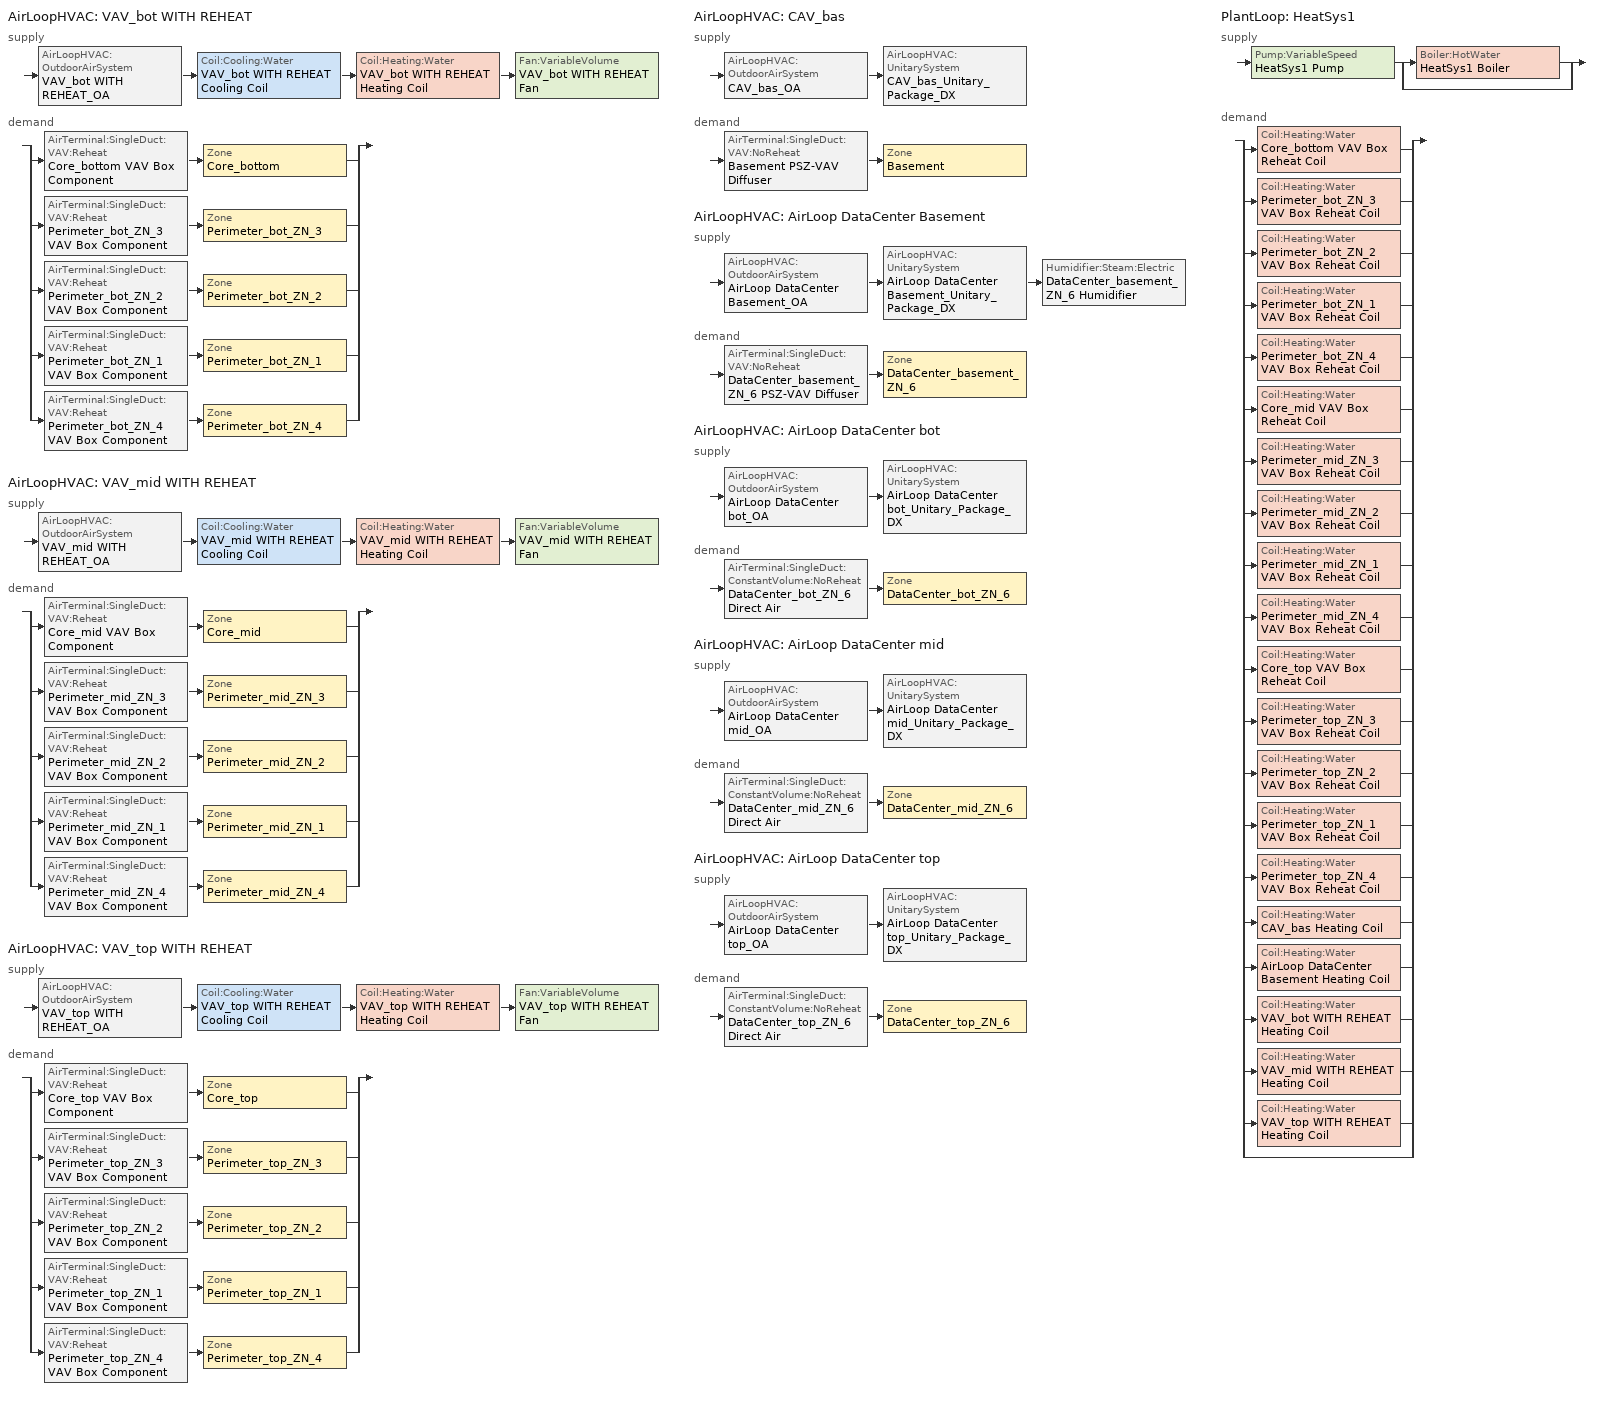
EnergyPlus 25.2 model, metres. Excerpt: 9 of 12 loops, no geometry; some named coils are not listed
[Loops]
AirLoopHVAC 'VAV_bot WITH REHEAT'
 supply: AirLoopHVAC:OutdoorAirSystem 'VAV_bot WITH REHEAT_OA' > Coil:Cooling:Water 'VAV_bot WITH REHEAT Cooling Coil' > Coil:Heating:Water 'VAV_bot WITH REHEAT Heating Coil' > Fan:VariableVolume 'VAV_bot WITH REHEAT Fan'
 demand: split
  | AirTerminal:SingleDuct:VAV:Reheat 'Core_bottom VAV Box Component' > Zone 'Core_bottom'
  | AirTerminal:SingleDuct:VAV:Reheat 'Perimeter_bot_ZN_3 VAV Box Component' > Zone 'Perimeter_bot_ZN_3'
  | AirTerminal:SingleDuct:VAV:Reheat 'Perimeter_bot_ZN_2 VAV Box Component' > Zone 'Perimeter_bot_ZN_2'
  | AirTerminal:SingleDuct:VAV:Reheat 'Perimeter_bot_ZN_1 VAV Box Component' > Zone 'Perimeter_bot_ZN_1'
  | AirTerminal:SingleDuct:VAV:Reheat 'Perimeter_bot_ZN_4 VAV Box Component' > Zone 'Perimeter_bot_ZN_4'
AirLoopHVAC 'VAV_mid WITH REHEAT'
 supply: AirLoopHVAC:OutdoorAirSystem 'VAV_mid WITH REHEAT_OA' > Coil:Cooling:Water 'VAV_mid WITH REHEAT Cooling Coil' > Coil:Heating:Water 'VAV_mid WITH REHEAT Heating Coil' > Fan:VariableVolume 'VAV_mid WITH REHEAT Fan'
 demand: split
  | AirTerminal:SingleDuct:VAV:Reheat 'Core_mid VAV Box Component' > Zone 'Core_mid'
  | AirTerminal:SingleDuct:VAV:Reheat 'Perimeter_mid_ZN_3 VAV Box Component' > Zone 'Perimeter_mid_ZN_3'
  | AirTerminal:SingleDuct:VAV:Reheat 'Perimeter_mid_ZN_2 VAV Box Component' > Zone 'Perimeter_mid_ZN_2'
  | AirTerminal:SingleDuct:VAV:Reheat 'Perimeter_mid_ZN_1 VAV Box Component' > Zone 'Perimeter_mid_ZN_1'
  | AirTerminal:SingleDuct:VAV:Reheat 'Perimeter_mid_ZN_4 VAV Box Component' > Zone 'Perimeter_mid_ZN_4'
AirLoopHVAC 'VAV_top WITH REHEAT'
 supply: AirLoopHVAC:OutdoorAirSystem 'VAV_top WITH REHEAT_OA' > Coil:Cooling:Water 'VAV_top WITH REHEAT Cooling Coil' > Coil:Heating:Water 'VAV_top WITH REHEAT Heating Coil' > Fan:VariableVolume 'VAV_top WITH REHEAT Fan'
 demand: split
  | AirTerminal:SingleDuct:VAV:Reheat 'Core_top VAV Box Component' > Zone 'Core_top'
  | AirTerminal:SingleDuct:VAV:Reheat 'Perimeter_top_ZN_3 VAV Box Component' > Zone 'Perimeter_top_ZN_3'
  | AirTerminal:SingleDuct:VAV:Reheat 'Perimeter_top_ZN_2 VAV Box Component' > Zone 'Perimeter_top_ZN_2'
  | AirTerminal:SingleDuct:VAV:Reheat 'Perimeter_top_ZN_1 VAV Box Component' > Zone 'Perimeter_top_ZN_1'
  | AirTerminal:SingleDuct:VAV:Reheat 'Perimeter_top_ZN_4 VAV Box Component' > Zone 'Perimeter_top_ZN_4'
AirLoopHVAC 'CAV_bas'
 supply: AirLoopHVAC:OutdoorAirSystem 'CAV_bas_OA' > AirLoopHVAC:UnitarySystem 'CAV_bas_Unitary_Package_DX'
 demand: AirTerminal:SingleDuct:VAV:NoReheat 'Basement PSZ-VAV Diffuser' > Zone 'Basement'
AirLoopHVAC 'AirLoop DataCenter Basement'
 supply: AirLoopHVAC:OutdoorAirSystem 'AirLoop DataCenter Basement_OA' > AirLoopHVAC:UnitarySystem 'AirLoop DataCenter Basement_Unitary_Package_DX' > Humidifier:Steam:Electric 'DataCenter_basement_ZN_6 Humidifier'
 demand: AirTerminal:SingleDuct:VAV:NoReheat 'DataCenter_basement_ZN_6 PSZ-VAV Diffuser' > Zone 'DataCenter_basement_ZN_6'
AirLoopHVAC 'AirLoop DataCenter bot'
 supply: AirLoopHVAC:OutdoorAirSystem 'AirLoop DataCenter bot_OA' > AirLoopHVAC:UnitarySystem 'AirLoop DataCenter bot_Unitary_Package_DX'
 demand: AirTerminal:SingleDuct:ConstantVolume:NoReheat 'DataCenter_bot_ZN_6 Direct Air' > Zone 'DataCenter_bot_ZN_6'
AirLoopHVAC 'AirLoop DataCenter mid'
 supply: AirLoopHVAC:OutdoorAirSystem 'AirLoop DataCenter mid_OA' > AirLoopHVAC:UnitarySystem 'AirLoop DataCenter mid_Unitary_Package_DX'
 demand: AirTerminal:SingleDuct:ConstantVolume:NoReheat 'DataCenter_mid_ZN_6 Direct Air' > Zone 'DataCenter_mid_ZN_6'
AirLoopHVAC 'AirLoop DataCenter top'
 supply: AirLoopHVAC:OutdoorAirSystem 'AirLoop DataCenter top_OA' > AirLoopHVAC:UnitarySystem 'AirLoop DataCenter top_Unitary_Package_DX'
 demand: AirTerminal:SingleDuct:ConstantVolume:NoReheat 'DataCenter_top_ZN_6 Direct Air' > Zone 'DataCenter_top_ZN_6'
PlantLoop 'HeatSys1'
 supply: Pump:VariableSpeed 'HeatSys1 Pump' > split
  | Boiler:HotWater 'HeatSys1 Boiler'
  | bypass
 demand: split
  | Coil:Heating:Water 'Core_bottom VAV Box Reheat Coil'
  | Coil:Heating:Water 'Perimeter_bot_ZN_3 VAV Box Reheat Coil'
  | Coil:Heating:Water 'Perimeter_bot_ZN_2 VAV Box Reheat Coil'
  | Coil:Heating:Water 'Perimeter_bot_ZN_1 VAV Box Reheat Coil'
  | Coil:Heating:Water 'Perimeter_bot_ZN_4 VAV Box Reheat Coil'
  | Coil:Heating:Water 'Core_mid VAV Box Reheat Coil'
  | Coil:Heating:Water 'Perimeter_mid_ZN_3 VAV Box Reheat Coil'
  | Coil:Heating:Water 'Perimeter_mid_ZN_2 VAV Box Reheat Coil'
  | Coil:Heating:Water 'Perimeter_mid_ZN_1 VAV Box Reheat Coil'
  | Coil:Heating:Water 'Perimeter_mid_ZN_4 VAV Box Reheat Coil'
  | Coil:Heating:Water 'Core_top VAV Box Reheat Coil'
  | Coil:Heating:Water 'Perimeter_top_ZN_3 VAV Box Reheat Coil'
  | Coil:Heating:Water 'Perimeter_top_ZN_2 VAV Box Reheat Coil'
  | Coil:Heating:Water 'Perimeter_top_ZN_1 VAV Box Reheat Coil'
  | Coil:Heating:Water 'Perimeter_top_ZN_4 VAV Box Reheat Coil'
  | Coil:Heating:Water 'CAV_bas Heating Coil'
  | Coil:Heating:Water 'AirLoop DataCenter Basement Heating Coil'
  | Coil:Heating:Water 'VAV_bot WITH REHEAT Heating Coil'
  | Coil:Heating:Water 'VAV_mid WITH REHEAT Heating Coil'
  | Coil:Heating:Water 'VAV_top WITH REHEAT Heating Coil'
  | bypass
[DesignSpecification:ZoneAirDistribution] Zone Air Distribution Effectiveness in Cooling Mode=1; Zone Air Distribution Effectiveness in Heating Mode=1
Name | Minimum Zone Ventilation Efficiency
VAV_Zone_AirDistribution | 0.6
CM DSZAD Building
[ThermostatSetpoint:DualSetpoint]
Name | Heating Setpoint Temperature Schedule | Cooling Setpoint Temperature Schedule
DataCenter Cooling Setpoints Dual SP Control | HTGSETP_DC_SCH | CLGSETP_DC_SCH
Core_bottom Dual SP Control; Perimeter_bot_ZN_3 Dual SP Control; Perimeter_bot_ZN_2 Dual SP Control; Perimeter_bot_ZN_1 Dual SP Control; Perimeter_bot_ZN_4 Dual SP Control; Core_mid Dual SP Control; Perimeter_mid_ZN_3 Dual SP Control; Perimeter_mid_ZN_1 Dual SP Control; Perimeter_mid_ZN_4 Dual SP Control; Core_top Dual SP Control; Perimeter_top_ZN_3 Dual SP Control; Perimeter_top_ZN_2 Dual SP Control; Perimeter_top_ZN_1 Dual SP Control; Perimeter_top_ZN_4 Dual SP Control; Basement Dual SP Control | HTGSETP_SCH_YES_OPTIMUM | CLGSETP_SCH_YES_OPTIMUM
Perimeter_mid_ZN_2 Dual SP Control | HTGSETP_SCH_YES_OPTIMUM_w_SB | CLGSETP_SCH_YES_OPTIMUM_w_SB
[Sizing:Plant]
HeatSys1: Loop Type=Heating; Design Loop Exit Temperature {C}=82.22; Loop Design Temperature Difference {deltaC}=27.78
[Pump:VariableSpeed]
HeatSys1 Pump: Design Maximum Flow Rate {m3/s}=AUTOSIZE; Design Pump Head {Pa}=180705.7; Design Power Consumption {W}=AUTOSIZE; Motor Efficiency=0.9; Fraction of Motor Inefficiencies to Fluid Stream=0; Coefficient 1 of the Part Load Performance Curve=0; Coefficient 2 of the Part Load Performance Curve=0.5726; Coefficient 3 of the Part Load Performance Curve=-0.301; Coefficient 4 of the Part Load Performance Curve=0.7347; Pump Control Type=Intermittent; Design Shaft Power per Unit Flow Rate per Unit Head {W/((m3/s)-Pa)}=1.4999
[Boiler:HotWater]
HeatSys1 Boiler: Fuel Type=NaturalGas; Nominal Capacity {W}=3.16003e+06; Nominal Thermal Efficiency=0.7925; Efficiency Curve Temperature Evaluation Variable=LeavingBoiler; Normalized Boiler Efficiency Curve=HeatSys1 Boiler Efficiency Curve; Design Water Flow Rate {m3/s}=AUTOSIZE; Minimum Part Load Ratio=0; Maximum Part Load Ratio=1.2; Optimum Part Load Ratio=1; Water Outlet Upper Temperature Limit {C}=95; Boiler Flow Mode=LeavingSetpointModulated; On Cycle Parasitic Electric Load {W}=0; Sizing Factor=1
[SetpointManager:OutdoorAirReset] Control Variable=Temperature; Setpoint at Outdoor Low Temperature {C}=82.2; Outdoor Low Temperature {C}=-6.66667; Setpoint at Outdoor High Temperature {C}=65.6; Outdoor High Temperature {C}=10
Name | Setpoint Node or NodeList
HeatSys1 Loop Setpoint Manager | HeatSys1 Supply Outlet Node
HeatSys1 Boiler Setpoint Manager | HeatSys1 Supply Equipment Outlet Node
[PlantLoop]
HeatSys1: Fluid Type=Water; Plant Equipment Operation Scheme=HeatSys1 Loop Operation Scheme List; Maximum Loop Temperature {C}=100; Minimum Loop Temperature {C}=10; Maximum Loop Flow Rate {m3/s}=AUTOSIZE; Minimum Loop Flow Rate {m3/s}=0; Plant Loop Volume {m3}=AUTOSIZE; Load Distribution Scheme=Optimal
[PlantEquipmentList]
HeatSys1 Equipment List: HeatSys1 Boiler
[PlantEquipmentOperation:HeatingLoad]
HeatSys1 Operation Scheme: Load Range 1 Lower Limit {W}=0; Load Range 1 Upper Limit {W}=1000000000000000; Range 1 Equipment List=HeatSys1 Equipment List
[PlantEquipmentOperationSchemes]
HeatSys1 Loop Operation Scheme List: Control Scheme 1=HeatSys1 Operation Scheme; Control Scheme 1 Schedule=PlantOnSched
[Sizing:System] Type of Load to Size On=Sensible; Preheat Design Temperature {C}=7; Preheat Design Humidity Ratio {kgWater/kgDryAir}=0.008; Precool Design Humidity Ratio {kgWater/kgDryAir}=0.008; Type of Zone Sum to Use=Coincident; 100% Outdoor Air in Cooling=No; 100% Outdoor Air in Heating=No; Central Cooling Design Supply Air Humidity Ratio {kgWater/kgDryAir}=0.007; Central Heating Design Supply Air Humidity Ratio {kgWater/kgDryAir}=0.008; Cooling Supply Air Flow Rate Method=DesignDay; Cooling Supply Air Flow Rate {m3/s}=0; Heating Supply Air Flow Rate Method=DesignDay; Heating Supply Air Flow Rate {m3/s}=0; System Outdoor Air Method=ZoneSum
Name | Design Outdoor Air Flow Rate {m3/s} | Central Heating Maximum System Air Flow Ratio | Precool Design Temperature {C} | Central Cooling Design Supply Air Temperature {C} | Central Heating Design Supply Air Temperature {C} | Zone Maximum Outdoor Air Fraction | Cooling Design Capacity Method | Cooling Design Capacity {W} | Heating Design Capacity Method | Heating Design Capacity {W} | Central Cooling Capacity Control Method
VAV_bot WITH REHEAT; VAV_top WITH REHEAT | 2.0305 | 0.3 | 12.8889 | 12.8889 | 12.8889
VAV_mid WITH REHEAT | 20.306 | 0.3 | 12.8889 | 12.8889 | 12.8889
CAV_bas | AUTOSIZE | 1 | 12.8889 | 12.8889 | 32.11 | 1 | CoolingDesignCapacity | autosize | HeatingDesignCapacity | autosize | OnOff
AirLoop DataCenter Basement; AirLoop DataCenter bot; AirLoop DataCenter mid; AirLoop DataCenter top | AUTOSIZE | 1 | 15.8889 | 15.8889 | 29.11 | 1 | CoolingDesignCapacity | autosize | HeatingDesignCapacity | autosize | OnOff
[AirLoopHVAC] Design Supply Air Flow Rate {m3/s}=AUTOSIZE
VAV_bot WITH REHEAT; VAV_mid WITH REHEAT; VAV_top WITH REHEAT; CAV_bas; AirLoop DataCenter Basement; AirLoop DataCenter bot; AirLoop DataCenter mid; AirLoop DataCenter top
[SetpointManager:Warmest] Control Variable=Temperature; Minimum Setpoint Temperature {C}=12.8; Maximum Setpoint Temperature {C}=15.6; Strategy=MaximumTemperature
Name | HVAC Air Loop | Setpoint Node or NodeList
VAV_bot WITH REHEAT Supply Air Temperature Manager | VAV_bot WITH REHEAT | VAV_bot WITH REHEAT Supply Equipment Outlet Node
VAV_mid WITH REHEAT Supply Air Temperature Manager | VAV_mid WITH REHEAT | VAV_mid WITH REHEAT Supply Equipment Outlet Node
VAV_top WITH REHEAT Supply Air Temperature Manager | VAV_top WITH REHEAT | VAV_top WITH REHEAT Supply Equipment Outlet Node
[SetpointManager:MixedAir] Control Variable=Temperature
Name | Setpoint Node or NodeList
VAV_bot WITH REHEAT_CoolC SAT Manager | VAV_bot WITH REHEAT_CoolC-VAV_bot WITH REHEAT_HeatCNode
VAV_bot WITH REHEAT_HeatC MixedAir Manager | VAV_bot WITH REHEAT_HeatC-VAV_bot WITH REHEAT FanNode
VAV_bot WITH REHEAT_OAMixed Air Temp Manager | VAV_bot WITH REHEAT_OA-VAV_bot WITH REHEAT_CoolCNode
VAV_mid WITH REHEAT_CoolC SAT Manager | VAV_mid WITH REHEAT_CoolC-VAV_mid WITH REHEAT_HeatCNode
VAV_mid WITH REHEAT_HeatC MixedAir Manager | VAV_mid WITH REHEAT_HeatC-VAV_mid WITH REHEAT FanNode
VAV_mid WITH REHEAT_OAMixed Air Temp Manager | VAV_mid WITH REHEAT_OA-VAV_mid WITH REHEAT_CoolCNode
VAV_top WITH REHEAT_CoolC SAT Manager | VAV_top WITH REHEAT_CoolC-VAV_top WITH REHEAT_HeatCNode
VAV_top WITH REHEAT_HeatC MixedAir Manager | VAV_top WITH REHEAT_HeatC-VAV_top WITH REHEAT FanNode
VAV_top WITH REHEAT_OAMixed Air Temp Manager | VAV_top WITH REHEAT_OA-VAV_top WITH REHEAT_CoolCNode
CAV_bas_OAMixed Air Temp Manager | CAV_bas Mixed Air Outlet
CAV_bas_CoolC SAT Manager | CAV_bas Cooling Coil Outlet
CAV_bas_HeatC MixedAir Manager | CAV_bas Heating Coil Outlet
AirLoop DataCenter Basement_OAMixed Air Temp Manager | AirLoop DataCenter Basement Mixed Air Outlet
AirLoop DataCenter Basement_CoolC SAT Manager | AirLoop DataCenter Basement Cooling Coil Outlet
AirLoop DataCenter Basement_HeatC MixedAir Manager | AirLoop DataCenter Basement Heating Coil Outlet
AirLoop DataCenter bot_OAMixed Air Temp Manager | AirLoop DataCenter bot Mixed Air Outlet
AirLoop DataCenter bot_CoolC SAT Manager | AirLoop DataCenter bot Cooling Coil Outlet
AirLoop DataCenter bot_HeatC MixedAir Manager | AirLoop DataCenter bot Heating Coil Outlet
AirLoop DataCenter mid_OAMixed Air Temp Manager | AirLoop DataCenter mid Mixed Air Outlet
AirLoop DataCenter mid_CoolC SAT Manager | AirLoop DataCenter mid Cooling Coil Outlet
AirLoop DataCenter mid_HeatC MixedAir Manager | AirLoop DataCenter mid Heating Coil Outlet
AirLoop DataCenter top_OAMixed Air Temp Manager | AirLoop DataCenter top Mixed Air Outlet
AirLoop DataCenter top_CoolC SAT Manager | AirLoop DataCenter top Cooling Coil Outlet
AirLoop DataCenter top_HeatC MixedAir Manager | AirLoop DataCenter top Heating Coil Outlet
[Controller:OutdoorAir] Maximum Outdoor Air Flow Rate {m3/s}=AUTOSIZE; Economizer Control Action Type=ModulateFlow; Economizer Maximum Limit Dry-Bulb Temperature {C}=23.8889; Lockout Type=LockoutWithHeating; Minimum Limit Type=FixedMinimum; Minimum Outdoor Air Schedule=MinOA_MotorizedDamper_Sched
Name | Minimum Outdoor Air Flow Rate {m3/s} | Economizer Control Type | Mechanical Ventilation Controller
VAV_bot WITH REHEAT_OA_Controller | 0 | FixedDryBulb | VAV_bot WITH REHEAT_DCV
VAV_mid WITH REHEAT_OA_Controller | 0 | FixedDryBulb | VAV_mid WITH REHEAT_DCV
VAV_top WITH REHEAT_OA_Controller | 0 | FixedDryBulb | VAV_top WITH REHEAT_DCV
CAV_bas_OA_Controller | AUTOSIZE | FixedDryBulb
AirLoop DataCenter Basement_OA_Controller | AUTOSIZE | DifferentialDryBulb
AirLoop DataCenter bot_OA_Controller; AirLoop DataCenter mid_OA_Controller; AirLoop DataCenter top_OA_Controller | AUTOSIZE | NoEconomizer
[Fan:VariableVolume] Fan Power Minimum Flow Rate Input Method=Fraction; Motor In Airstream Fraction=1; Fan Power Coefficient 1=0.0013; Fan Power Coefficient 2=0.147; Fan Power Coefficient 3=0.9506; Fan Power Coefficient 4=-0.0998; Fan Power Coefficient 5=0
Name | Availability Schedule | Fan Total Efficiency | Pressure Rise {Pa} | Maximum Flow Rate {m3/s} | Fan Power Minimum Flow Fraction | Motor Efficiency | Fan Power Minimum Air Flow Rate {m3/s}
VAV_bot WITH REHEAT Fan; VAV_mid WITH REHEAT Fan | HVACOperationSchd | 0.61425 | 1337.13 | AUTOSIZE | 0.25 | 0.945
VAV_top WITH REHEAT Fan | HVACOperationSchd | 0.6175 | 1337.13 | AUTOSIZE | 0.25 | 0.95
CAV_bas SZVAV Fan | HVACOperationSchd | 0.6084 | 1337.13 | autosize | 0 | 0.936 | 0
AirLoop DataCenter Basement Sys11 Fan | Always_On | 0.6175 | 637.689 | autosize | 0 | 0.95 | 0
[Controller:MechanicalVentilation] Availability Schedule=MinOA_MotorizedDamper_Sched; Design Specification Zone Air Distribution Object Name 1=CM DSZAD Building
Name | Demand Controlled Ventilation | System Outdoor Air Method | Zone or ZoneList 1 | Design Specification Outdoor Air Object Name 1 | Zone or ZoneList 2 | Design Specification Outdoor Air Object Name 2 | Design Specification Zone Air Distribution Object Name 2 | Zone or ZoneList 3 | Design Specification Outdoor Air Object Name 3 | Design Specification Zone Air Distribution Object Name 3 | Zone or ZoneList 4 | Design Specification Outdoor Air Object Name 4 | Design Specification Zone Air Distribution Object Name 4 | Zone or ZoneList 5 | Design Specification Outdoor Air Object Name 5 | Design Specification Zone Air Distribution Object Name 5
VAV_bot WITH REHEAT_DCV | Yes | Standard62.1VentilationRateProcedure | Core_bottom | SZ DSOA Core_bottom | Perimeter_bot_ZN_3 | SZ DSOA Perimeter_bot_ZN_3 | CM DSZAD Building | Perimeter_bot_ZN_2 | SZ DSOA Perimeter_bot_ZN_2 | CM DSZAD Building | Perimeter_bot_ZN_1 | SZ DSOA Perimeter_bot_ZN_1 | CM DSZAD Building | Perimeter_bot_ZN_4 | SZ DSOA Perimeter_bot_ZN_4 | CM DSZAD Building
VAV_mid WITH REHEAT_DCV | Yes | Standard62.1VentilationRateProcedure | Core_mid | SZ DSOA Core_mid | Perimeter_mid_ZN_3 | SZ DSOA Perimeter_mid_ZN_3 | CM DSZAD Building | Perimeter_mid_ZN_2 | SZ DSOA Perimeter_mid_ZN_2 | CM DSZAD Building | Perimeter_mid_ZN_1 | SZ DSOA Perimeter_mid_ZN_1 | CM DSZAD Building | Perimeter_mid_ZN_4 | SZ DSOA Perimeter_mid_ZN_4 | CM DSZAD Building
VAV_top WITH REHEAT_DCV | Yes | Standard62.1VentilationRateProcedure | Core_top | SZ DSOA Core_top | Perimeter_top_ZN_3 | SZ DSOA Perimeter_top_ZN_3 | CM DSZAD Building | Perimeter_top_ZN_2 | SZ DSOA Perimeter_top_ZN_2 | CM DSZAD Building | Perimeter_top_ZN_1 | SZ DSOA Perimeter_top_ZN_1 | CM DSZAD Building | Perimeter_top_ZN_4 | SZ DSOA Perimeter_top_ZN_4 | CM DSZAD Building
Basement_DCV | No | ZoneSum | Basement | SZ DSOA Basement
DataCenter_basement_ZN_6_DCV | No | ZoneSum | DataCenter_basement_ZN_6 | SZ DSOA DataCenter_basement_ZN_6
DataCenter_bot_ZN_6_DCV | No | ZoneSum | DataCenter_bot_ZN_6 | SZ DSOA DataCenter_bot_ZN_6
DataCenter_mid_ZN_6_DCV | No | ZoneSum | DataCenter_mid_ZN_6 | SZ DSOA DataCenter_mid_ZN_6
DataCenter_top_ZN_6_DCV | No | ZoneSum | DataCenter_top_ZN_6 | SZ DSOA DataCenter_top_ZN_6
[Coil:Cooling:Water] Availability Schedule=Always_On; Design Water Flow Rate {m3/s}=Autosize; Design Air Flow Rate {m3/s}=Autosize; Design Inlet Water Temperature {C}=Autosize; Design Inlet Air Temperature {C}=Autosize; Design Outlet Air Temperature {C}=Autosize; Design Inlet Air Humidity Ratio {kgWater/kgDryAir}=Autosize; Design Outlet Air Humidity Ratio {kgWater/kgDryAir}=Autosize; Type of Analysis=SimpleAnalysis; Heat Exchanger Configuration=CrossFlow
VAV_bot WITH REHEAT Cooling Coil; VAV_mid WITH REHEAT Cooling Coil; VAV_top WITH REHEAT Cooling Coil
[Controller:WaterCoil] Control Variable=Temperature; Actuator Variable=FLOW; Maximum Actuated Flow {m3/s}=AUTOSIZE; Minimum Actuated Flow {m3/s}=0
Name | Action | Controller Convergence Tolerance {deltaC}
VAV_bot WITH REHEAT_CoolC_Controller; VAV_mid WITH REHEAT_CoolC_Controller; VAV_top WITH REHEAT_CoolC_Controller | REVERSE
VAV_bot WITH REHEAT_HeatC_Controller; VAV_mid WITH REHEAT_HeatC_Controller; VAV_top WITH REHEAT_HeatC_Controller | NORMAL | 0.0001
[Coil:Heating:Water] Availability Schedule=Always_On; U-Factor Times Area Value {W/K}=AUTOSIZE; Maximum Water Flow Rate {m3/s}=AUTOSIZE; Rated Inlet Water Temperature {C}=82.22; Rated Outlet Water Temperature {C}=54.44
Name | Performance Input Method | Rated Capacity {W} | Rated Inlet Air Temperature {C} | Rated Outlet Air Temperature {C}
VAV_bot WITH REHEAT Heating Coil; VAV_mid WITH REHEAT Heating Coil; VAV_top WITH REHEAT Heating Coil | UFactorTimesAreaAndDesignWaterFlowRate | AUTOSIZE | 2.8 | 12.8
Core_bottom VAV Box Reheat Coil; Perimeter_bot_ZN_3 VAV Box Reheat Coil; Perimeter_bot_ZN_2 VAV Box Reheat Coil; Perimeter_bot_ZN_1 VAV Box Reheat Coil; Perimeter_bot_ZN_4 VAV Box Reheat Coil; Core_mid VAV Box Reheat Coil; Perimeter_mid_ZN_3 VAV Box Reheat Coil; Perimeter_mid_ZN_2 VAV Box Reheat Coil; Perimeter_mid_ZN_1 VAV Box Reheat Coil; Perimeter_mid_ZN_4 VAV Box Reheat Coil; Core_top VAV Box Reheat Coil; Perimeter_top_ZN_3 VAV Box Reheat Coil; Perimeter_top_ZN_2 VAV Box Reheat Coil; Perimeter_top_ZN_1 VAV Box Reheat Coil; Perimeter_top_ZN_4 VAV Box Reheat Coil | UFactorTimesAreaAndDesignWaterFlowRate | AUTOSIZE | 12.8 | 40
CAV_bas Heating Coil; AirLoop DataCenter Basement Heating Coil | NominalCapacity | 100000 | 12.8 | 40
[Sizing:Zone] Zone Cooling Design Supply Air Temperature Input Method=SupplyAirTemperature; Zone Heating Design Supply Air Temperature Input Method=SupplyAirTemperature; Zone Cooling Design Supply Air Humidity Ratio {kgWater/kgDryAir}=0.007; Zone Heating Design Supply Air Humidity Ratio {kgWater/kgDryAir}=0.008; Cooling Design Air Flow Method=DesignDay; Cooling Design Air Flow Rate {m3/s}=0; Cooling Minimum Air Flow Fraction=0; Heating Design Air Flow Method=DesignDay; Heating Design Air Flow Rate {m3/s}=0; Zone Load Sizing Method=Sensible Load Only No Latent Load; Zone Latent Cooling Design Supply Air Humidity Ratio Input Method=HumidityRatioDifference; Zone Cooling Design Supply Air Humidity Ratio Difference {kgWater/kgDryAir}=0.005; Zone Latent Heating Design Supply Air Humidity Ratio Input Method=HumidityRatioDifference; Zone Humidification Design Supply Air Humidity Ratio Difference {kgWater/kgDryAir}=0.005
Name | Zone Cooling Design Supply Air Temperature {C} | Zone Heating Design Supply Air Temperature {C} | Design Specification Outdoor Air Object | Design Specification Zone Air Distribution Object
Core_bottom | 12.8889 | 32.1111 | SZ DSOA Core_bottom | VAV_Zone_AirDistribution
Perimeter_bot_ZN_3 | 12.8889 | 32.1111 | SZ DSOA Perimeter_bot_ZN_3 | VAV_Zone_AirDistribution
Perimeter_bot_ZN_2 | 12.8889 | 32.1111 | SZ DSOA Perimeter_bot_ZN_2 | VAV_Zone_AirDistribution
Perimeter_bot_ZN_1 | 12.8889 | 32.1111 | SZ DSOA Perimeter_bot_ZN_1 | VAV_Zone_AirDistribution
Perimeter_bot_ZN_4 | 12.8889 | 32.1111 | SZ DSOA Perimeter_bot_ZN_4 | VAV_Zone_AirDistribution
Core_mid | 12.8889 | 32.1111 | SZ DSOA Core_mid | VAV_Zone_AirDistribution
Perimeter_mid_ZN_3 | 12.8889 | 32.1111 | SZ DSOA Perimeter_mid_ZN_3 | VAV_Zone_AirDistribution
Perimeter_mid_ZN_2 | 12.8889 | 32.1111 | SZ DSOA Perimeter_mid_ZN_2 | VAV_Zone_AirDistribution
Perimeter_mid_ZN_1 | 12.8889 | 32.1111 | SZ DSOA Perimeter_mid_ZN_1 | VAV_Zone_AirDistribution
Perimeter_mid_ZN_4 | 12.8889 | 32.1111 | SZ DSOA Perimeter_mid_ZN_4 | VAV_Zone_AirDistribution
Core_top | 12.8889 | 32.1111 | SZ DSOA Core_top | VAV_Zone_AirDistribution
Perimeter_top_ZN_3 | 12.8889 | 32.1111 | SZ DSOA Perimeter_top_ZN_3 | VAV_Zone_AirDistribution
Perimeter_top_ZN_2 | 12.8889 | 32.1111 | SZ DSOA Perimeter_top_ZN_2 | VAV_Zone_AirDistribution
Perimeter_top_ZN_1 | 12.8889 | 32.1111 | SZ DSOA Perimeter_top_ZN_1 | VAV_Zone_AirDistribution
Perimeter_top_ZN_4 | 12.8889 | 32.1111 | SZ DSOA Perimeter_top_ZN_4 | VAV_Zone_AirDistribution
Basement | 12.8889 | 32.1111 | SZ DSOA Basement
DataCenter_basement_ZN_6 | 15.8889 | 29.1111 | SZ DSOA DataCenter_basement_ZN_6
DataCenter_bot_ZN_6 | 15.8889 | 29.1111 | SZ DSOA DataCenter_bot_ZN_6
DataCenter_mid_ZN_6 | 15.8889 | 29.1111 | SZ DSOA DataCenter_mid_ZN_6
DataCenter_top_ZN_6 | 15.8889 | 29.1111 | SZ DSOA DataCenter_top_ZN_6
[DesignSpecification:OutdoorAir] Outdoor Air Method=Flow/Area; Outdoor Air Flow per Zone Floor Area {m3/s-m2}=0.0004318
SZ DSOA Core_bottom; SZ DSOA Perimeter_bot_ZN_3; SZ DSOA Perimeter_bot_ZN_2; SZ DSOA Perimeter_bot_ZN_1; SZ DSOA Perimeter_bot_ZN_4; SZ DSOA Core_mid; SZ DSOA Perimeter_mid_ZN_3; SZ DSOA Perimeter_mid_ZN_2; SZ DSOA Perimeter_mid_ZN_1; SZ DSOA Perimeter_mid_ZN_4; SZ DSOA Core_top; SZ DSOA Perimeter_top_ZN_3; SZ DSOA Perimeter_top_ZN_2; SZ DSOA Perimeter_top_ZN_1; SZ DSOA Perimeter_top_ZN_4; SZ DSOA Basement; SZ DSOA DataCenter_basement_ZN_6; SZ DSOA DataCenter_bot_ZN_6; SZ DSOA DataCenter_mid_ZN_6; SZ DSOA DataCenter_top_ZN_6
[ZoneControl:Thermostat] Control Type Schedule=Dual Zone Control Type Sched
Name | Zone or ZoneList | Control 1
Core_bottom Thermostat | Core_bottom | Core_bottom Dual SP Control
Perimeter_bot_ZN_3 Thermostat | Perimeter_bot_ZN_3 | Perimeter_bot_ZN_3 Dual SP Control
Perimeter_bot_ZN_2 Thermostat | Perimeter_bot_ZN_2 | Perimeter_bot_ZN_2 Dual SP Control
Perimeter_bot_ZN_1 Thermostat | Perimeter_bot_ZN_1 | Perimeter_bot_ZN_1 Dual SP Control
Perimeter_bot_ZN_4 Thermostat | Perimeter_bot_ZN_4 | Perimeter_bot_ZN_4 Dual SP Control
Core_mid Thermostat | Core_mid | Core_mid Dual SP Control
Perimeter_mid_ZN_3 Thermostat | Perimeter_mid_ZN_3 | Perimeter_mid_ZN_3 Dual SP Control
Perimeter_mid_ZN_2 Thermostat | Perimeter_mid_ZN_2 | Perimeter_mid_ZN_2 Dual SP Control
Perimeter_mid_ZN_1 Thermostat | Perimeter_mid_ZN_1 | Perimeter_mid_ZN_1 Dual SP Control
Perimeter_mid_ZN_4 Thermostat | Perimeter_mid_ZN_4 | Perimeter_mid_ZN_4 Dual SP Control
Core_top Thermostat | Core_top | Core_top Dual SP Control
Perimeter_top_ZN_3 Thermostat | Perimeter_top_ZN_3 | Perimeter_top_ZN_3 Dual SP Control
Perimeter_top_ZN_2 Thermostat | Perimeter_top_ZN_2 | Perimeter_top_ZN_2 Dual SP Control
Perimeter_top_ZN_1 Thermostat | Perimeter_top_ZN_1 | Perimeter_top_ZN_1 Dual SP Control
Perimeter_top_ZN_4 Thermostat | Perimeter_top_ZN_4 | Perimeter_top_ZN_4 Dual SP Control
Basement Thermostat | Basement | Basement Dual SP Control
DataCenter_basement_ZN_6 Thermostat | DataCenter_basement_ZN_6 | DataCenter Cooling Setpoints Dual SP Control
DataCenter_bot_ZN_6 Thermostat | DataCenter_bot_ZN_6 | DataCenter Cooling Setpoints Dual SP Control
DataCenter_mid_ZN_6 Thermostat | DataCenter_mid_ZN_6 | DataCenter Cooling Setpoints Dual SP Control
DataCenter_top_ZN_6 Thermostat | DataCenter_top_ZN_6 | DataCenter Cooling Setpoints Dual SP Control
[Zone equipment]
Core_bottom: Core_bottom VAV Box Component
Perimeter_bot_ZN_3: Perimeter_bot_ZN_3 VAV Box Component
Perimeter_bot_ZN_2: Perimeter_bot_ZN_2 VAV Box Component
Perimeter_bot_ZN_1: Perimeter_bot_ZN_1 VAV Box Component
Perimeter_bot_ZN_4: Perimeter_bot_ZN_4 VAV Box Component
Core_mid: Core_mid VAV Box Component
Perimeter_mid_ZN_3: Perimeter_mid_ZN_3 VAV Box Component
Perimeter_mid_ZN_2: Perimeter_mid_ZN_2 VAV Box Component
Perimeter_mid_ZN_1: Perimeter_mid_ZN_1 VAV Box Component
Perimeter_mid_ZN_4: Perimeter_mid_ZN_4 VAV Box Component
Core_top: Core_top VAV Box Component
Perimeter_top_ZN_3: Perimeter_top_ZN_3 VAV Box Component
Perimeter_top_ZN_2: Perimeter_top_ZN_2 VAV Box Component
Perimeter_top_ZN_1: Perimeter_top_ZN_1 VAV Box Component
Perimeter_top_ZN_4: Perimeter_top_ZN_4 VAV Box Component
Basement: Basement PSZ-VAV Diffuser
DataCenter_basement_ZN_6: DataCenter_basement_ZN_6 PSZ-VAV Diffuser
DataCenter_bot_ZN_6: DataCenter_bot_ZN_6 Direct Air
DataCenter_mid_ZN_6: DataCenter_mid_ZN_6 Direct Air
DataCenter_top_ZN_6: DataCenter_top_ZN_6 Direct Air
[AirTerminal:SingleDuct:VAV:Reheat] Availability Schedule=Always_On; Maximum Air Flow Rate {m3/s}=AUTOSIZE; Maximum Hot Water or Steam Flow Rate {m3/s}=AUTOSIZE; Minimum Hot Water or Steam Flow Rate {m3/s}=0; Convergence Tolerance=0.001; Damper Heating Action=ReverseWithLimits; Maximum Flow Fraction During Reheat=0.5; Maximum Reheat Air Temperature {C}=40
Name | Zone Minimum Air Flow Input Method | Constant Minimum Air Flow Fraction | Reheat Coil | Minimum Air Flow Fraction Schedule
Core_bottom VAV Box Component | Constant | 0.3 | Core_bottom VAV Box Reheat Coil
Perimeter_bot_ZN_3 VAV Box Component | Constant | 0.3 | Perimeter_bot_ZN_3 VAV Box Reheat Coil
Perimeter_bot_ZN_2 VAV Box Component | Constant | 0.3 | Perimeter_bot_ZN_2 VAV Box Reheat Coil
Perimeter_bot_ZN_1 VAV Box Component | Constant | 0.3 | Perimeter_bot_ZN_1 VAV Box Reheat Coil
Perimeter_bot_ZN_4 VAV Box Component | Constant | 0.3 | Perimeter_bot_ZN_4 VAV Box Reheat Coil
Core_mid VAV Box Component | Constant | 0.3 | Core_mid VAV Box Reheat Coil
Perimeter_mid_ZN_3 VAV Box Component | Constant | 0.3 | Perimeter_mid_ZN_3 VAV Box Reheat Coil
Perimeter_mid_ZN_2 VAV Box Component | Scheduled |  | Perimeter_mid_ZN_2 VAV Box Reheat Coil | Perimeter_mid_ZN_2_MDP_Sch
Perimeter_mid_ZN_1 VAV Box Component | Constant | 0.3 | Perimeter_mid_ZN_1 VAV Box Reheat Coil
Perimeter_mid_ZN_4 VAV Box Component | Constant | 0.3 | Perimeter_mid_ZN_4 VAV Box Reheat Coil
Core_top VAV Box Component | Constant | 0.3 | Core_top VAV Box Reheat Coil
Perimeter_top_ZN_3 VAV Box Component | Constant | 0.3 | Perimeter_top_ZN_3 VAV Box Reheat Coil
Perimeter_top_ZN_2 VAV Box Component | Constant | 0.3 | Perimeter_top_ZN_2 VAV Box Reheat Coil
Perimeter_top_ZN_1 VAV Box Component | Constant | 0.3 | Perimeter_top_ZN_1 VAV Box Reheat Coil
Perimeter_top_ZN_4 VAV Box Component | Constant | 0.3 | Perimeter_top_ZN_4 VAV Box Reheat Coil
[AirTerminal:SingleDuct:VAV:NoReheat] Availability Schedule=Always_On; Maximum Air Flow Rate {m3/s}=Autosize; Zone Minimum Air Flow Input Method=Constant; Fixed Minimum Air Flow Rate {m3/s}=Autosize
Name | Constant Minimum Air Flow Fraction
Basement PSZ-VAV Diffuser | 0.3
DataCenter_basement_ZN_6 PSZ-VAV Diffuser | 0.5
[AirLoopHVAC:UnitarySystem] Dehumidification Control Type=None; Availability Schedule=Always_On; Fan Placement=DrawThrough; DX Heating Coil Sizing Ratio=1; Use DOAS DX Cooling Coil=No; Latent Load Control=SensibleOnlyLoadControl; Cooling Supply Air Flow Rate Method=SupplyAirFlowRate; Cooling Supply Air Flow Rate {m3/s}=AUTOSIZE; Heating Supply Air Flow Rate Method=SupplyAirFlowRate; Heating Supply Air Flow Rate {m3/s}=AUTOSIZE; No Load Supply Air Flow Rate Control Set To Low Speed=No
Name | Control Type | Controlling Zone or Thermostat Location | Supply Fan | Supply Air Fan Operating Mode Schedule | Heating Coil | Cooling Coil | Minimum Supply Air Temperature {C} | No Load Supply Air Flow Rate Method | No Load Supply Air Flow Rate {m3/s} | No Load Fraction of Autosized Cooling Supply Air Flow Rate | Maximum Supply Air Temperature {C} | Design Specification Multispeed Object
CAV_bas_Unitary_Package_DX | SingleZoneVAV | Basement | CAV_bas SZVAV Fan | HVACOperationSchd | CAV_bas Heating Coil | CAV_bas Cooling Coil | 12.8889 | FractionOfAutosizedCoolingValue | Autosize | 0.3 | 32.1111
AirLoop DataCenter Basement_Unitary_Package_DX | SingleZoneVAV | DataCenter_basement_ZN_6 | AirLoop DataCenter Basement Sys11 Fan | SupplyFanSch | AirLoop DataCenter Basement Heating Coil | AirLoop DataCenter Basement Cooling Coil | 15.8889 | FractionOfAutosizedCoolingValue | Autosize | 0.5 | 29.1111
AirLoop DataCenter bot_Unitary_Package_DX | Load | DataCenter_bot_ZN_6 | AirLoop DataCenter bot_addAQ_Unitary_Package_fan | SupplyFanSch | AirLoop DataCenter bot Heating Coil | AirLoop DataCenter bot Cooling Coil | 2 | SupplyAirFlowRate | AUTOSIZE |  | AUTOSIZE | AirLoop DataCenter bot_Unitary_Package_DX_Perf
AirLoop DataCenter mid_Unitary_Package_DX | Load | DataCenter_mid_ZN_6 | AirLoop DataCenter mid_addAQ_Unitary_Package_fan | SupplyFanSch | AirLoop DataCenter mid Heating Coil | AirLoop DataCenter mid Cooling Coil | 2 | SupplyAirFlowRate | AUTOSIZE |  | AUTOSIZE | AirLoop DataCenter mid_Unitary_Package_DX_Perf
AirLoop DataCenter top_Unitary_Package_DX | Load | DataCenter_top_ZN_6 | AirLoop DataCenter top_addAQ_Unitary_Package_fan | SupplyFanSch | AirLoop DataCenter top Heating Coil | AirLoop DataCenter top Cooling Coil | 2 | SupplyAirFlowRate | AUTOSIZE |  | AUTOSIZE | AirLoop DataCenter top_Unitary_Package_DX_Perf
[SetpointManager:SingleZone:Heating] Control Variable=Temperature
Name | Minimum Supply Air Temperature {C} | Maximum Supply Air Temperature {C} | Control Zone | Setpoint Node or NodeList
SupAirTemp MngrBasement - Htg | 12.8889 | 32.1111 | Basement | CAV_bas Supply Equipment Outlet Node
SupAirTemp MngrDataCenter_basement_ZN_6 - Htg | 15.8889 | 29.1111 | DataCenter_basement_ZN_6 | AirLoop DataCenter Basement Supply Equipment Outlet Node
SupAirTemp MngrDataCenter_bot_ZN_6 - Htg | 15.8889 | 29.1111 | DataCenter_bot_ZN_6 | AirLoop DataCenter bot Supply Equipment Outlet Node
SupAirTemp MngrDataCenter_mid_ZN_6 - Htg | 15.8889 | 29.1111 | DataCenter_mid_ZN_6 | AirLoop DataCenter mid Supply Equipment Outlet Node
SupAirTemp MngrDataCenter_top_ZN_6 - Htg | 15.8889 | 29.1111 | DataCenter_top_ZN_6 | AirLoop DataCenter top Supply Equipment Outlet Node
[SetpointManager:SingleZone:Cooling] Control Variable=Temperature
Name | Minimum Supply Air Temperature {C} | Maximum Supply Air Temperature {C} | Control Zone | Setpoint Node or NodeList
SupAirTemp MngrBasement - Clg | 12.8889 | 32.1111 | Basement | CAV_bas Zone Equipment Inlet Node
SupAirTemp MngrDataCenter_basement_ZN_6 - Clg | 15.8889 | 29.1111 | DataCenter_basement_ZN_6 | AirLoop DataCenter Basement Zone Equipment Inlet Node
SupAirTemp MngrDataCenter_bot_ZN_6 - Clg | 15.8889 | 29.1111 | DataCenter_bot_ZN_6 | AirLoop DataCenter bot Zone Equipment Inlet Node
SupAirTemp MngrDataCenter_mid_ZN_6 - Clg | 15.8889 | 29.1111 | DataCenter_mid_ZN_6 | AirLoop DataCenter mid Zone Equipment Inlet Node
SupAirTemp MngrDataCenter_top_ZN_6 - Clg | 15.8889 | 29.1111 | DataCenter_top_ZN_6 | AirLoop DataCenter top Zone Equipment Inlet Node
[Humidifier:Steam:Electric]
DataCenter_basement_ZN_6 Humidifier: Availability Schedule=Always_On; Rated Capacity {m3/s}=3.72e-05; Rated Power {W}=100000; Rated Fan Power {W}=0; Standby Power {W}=0
[SetpointManager:SingleZone:Humidity:Minimum]
DataCenter_basement_ZN_6 Humidifier HUMRAT setpoint: Setpoint Node or NodeList=AirLoop DataCenter Basement Supply Equipment Outlet Node
[Coil:Cooling:DX:MultiSpeed] Availability Schedule=Always_On; Condenser Type=AirCooled; Apply Part Load Fraction to Speeds Greater than 1=No; Apply Latent Degradation to Speeds Greater than 1=No; Maximum Outdoor Dry-Bulb Temperature for Crankcase Heater Operation {C}=10; Basin Heater Setpoint Temperature {C}=2; Fuel Type=Electricity; Number of Speeds=2; Speed 1 Gross Rated Sensible Heat Ratio=0.80066; 2017 Speed 1 Rated Evaporator Fan Power Per Volume Flow Rate {W/(m3/s)}=0; Speed 1 Total Cooling Capacity Function of Temperature Curve=SmDX_CapFT; Speed 1 Total Cooling Capacity Function of Flow Fraction Curve=SmDX_CapFF; Speed 1 Energy Input Ratio Function of Temperature Curve=SmDX_EIRFT; Speed 1 Energy Input Ratio Function of Flow Fraction Curve=SmDX_EIRFF; Speed 1 Part Load Fraction Correlation Curve=SmDX_PLR; Speed 1 Rated Waste Heat Fraction of Power Input=0.2; Speed 1 Evaporative Condenser Effectiveness=0.9; Speed 2 Gross Rated Sensible Heat Ratio=0.80066; 2017 Speed 2 Rated Evaporator Fan Power Per Volume Flow Rate {W/(m3/s)}=0; Speed 2 Total Cooling Capacity Function of Temperature Curve=SmDX_CapFT; Speed 2 Total Cooling Capacity Function of Flow Fraction Curve=SmDX_CapFF; Speed 2 Energy Input Ratio Function of Temperature Curve=SmDX_EIRFT; Speed 2 Energy Input Ratio Function of Flow Fraction Curve=SmDX_EIRFF; Speed 2 Part Load Fraction Correlation Curve=SmDX_PLR; Speed 2 Rated Waste Heat Fraction of Power Input=0.2; Speed 2 Evaporative Condenser Effectiveness=0.9
Name | Speed 1 Gross Rated Total Cooling Capacity {W} | Speed 1 Gross Rated Cooling COP {W/W} | Speed 1 Rated Air Flow Rate {m3/s} | Speed 2 Gross Rated Total Cooling Capacity {W} | Speed 2 Gross Rated Cooling COP {W/W} | Speed 2 Rated Air Flow Rate {m3/s}
AirLoop DataCenter bot Cooling Coil | 7658.525 | 3 | 0.616867 | 15317.05 | 3 | 0.9253
AirLoop DataCenter mid Cooling Coil | 73690.4 | 3.5 | 5.93552 | 147381 | 3.5 | 8.90328
AirLoop DataCenter top Cooling Coil | 7623.885 | 3 | 0.61408 | 15247.77 | 3 | 0.92112
[Coil:Heating:Fuel] Availability Schedule=Always_On; Fuel Type=NaturalGas; Nominal Capacity {W}=AUTOSIZE; On Cycle Parasitic Electric Load {W}=0; Off Cycle Parasitic Fuel Load {W}=0
Name | Burner Efficiency
AirLoop DataCenter bot Heating Coil; AirLoop DataCenter top Heating Coil | 0.8
AirLoop DataCenter mid Heating Coil | 0.7925
[AirTerminal:SingleDuct:ConstantVolume:NoReheat] Availability Schedule=Always_On; Maximum Air Flow Rate {m3/s}=AUTOSIZE
DataCenter_bot_ZN_6 Direct Air; DataCenter_mid_ZN_6 Direct Air; DataCenter_top_ZN_6 Direct Air
[Fan:SystemModel] Availability Schedule=Always_On; Design Maximum Air Flow Rate {m3/s}=autosize; Speed Control Method=Discrete; Electric Power Minimum Flow Rate Fraction=1; Design Pressure Rise {Pa}=966.867; Motor In Air Stream Fraction=1; Design Electric Power Consumption {W}=AUTOSIZE; Design Power Sizing Method=TotalEfficiencyAndPressure; Night Ventilation Mode Pressure Rise {Pa}=966.867; Number of Speeds=1; Speed 1 Flow Fraction=1; Speed 1 Electric Power Fraction=1
Name | Motor Efficiency | Fan Total Efficiency
AirLoop DataCenter bot_addAQ_Unitary_Package_fan; AirLoop DataCenter top_addAQ_Unitary_Package_fan | 0.895 | 0.58175
AirLoop DataCenter mid_addAQ_Unitary_Package_fan | 0.865 | 0.56225
[UnitarySystemPerformance:Multispeed] Number of Speeds for Heating=2; Number of Speeds for Cooling=2; Single Mode Operation=No; No Load Supply Air Flow Rate Ratio=1; Heating Speed 1 Supply Air Flow Ratio=1; Cooling Speed 1 Supply Air Flow Ratio=1; Heating Speed 2 Supply Air Flow Ratio=1; Cooling Speed 2 Supply Air Flow Ratio=1
AirLoop DataCenter bot_Unitary_Package_DX_Perf; AirLoop DataCenter mid_Unitary_Package_DX_Perf; AirLoop DataCenter top_Unitary_Package_DX_Perf
[Schedule:Compact]
ALWAYS_ON; PlantOnSched; MinOA_MotorizedDamper_Sched; SupplyFanSch: Through: 12/31, For: AllDays, Until: 24:00, 1
HVACOperationSchd: Through: 12/31, For: Weekdays SummerDesignDay, Until: 06:00, 0, Until: 22:00, 1, Until: 24:00, 0, For: Saturday WinterDesignDay, Until: 06:00, 0, Until: 18:00, 1, Until: 24:00, 0, For: Sunday Holidays AllOtherDays, Until: 24:00, 0
HTGSETP_SCH_YES_OPTIMUM: Through: 12/31, For: WinterDesignDay, Until: 05:00, 15.6, Until: 06:00, 17.6, Until: 07:00, 19.6, Until: 22:00, 21, Until: 24:00, 15.6, For: Weekdays, Until: 04:00, 15.6, Until: 05:00, 17.8, Until: 06:00, 20, Until: 22:00, 21, Until: 24:00, 15.6, For SummerDesignDay, Until: 24:00, 15.6, For: Saturday, Until: 04:00, 15.6, Until: 05:00, 17.8, Until: 06:00, 20, Until: 17:00, 21, Until: 24:00, 15.6, For: Sunday Holidays AllOtherDays, Until: 24:00, 15.6
HTGSETP_SCH_YES_OPTIMUM_w_SB: Through: 12/31, For: Weekdays, Until: 01:00, 15.6, Until: 02:00, 15.6, Until: 03:00, 15.6, Until: 04:00, 15.6, Until: 05:00, 17.8, Until: 06:00, 20, Until: 07:00, 21, Until: 08:00, 21, Until: 09:00, 21, Until: 10:00, 21, Until: 11:00, 20.4444, Until: 12:00, 21, Until: 13:00, 20.4444, Until: 14:00, 21, Until: 15:00, 20.4444, Until: 16:00, 21, Until: 17:00, 21, Until: 18:00, 21, Until: 19:00, 21, Until: 20:00, 21, Until: 21:00, 21, Until: 22:00, 21, Until: 23:00, 15.6, Until: 24:00, 15.6, For: Saturday, Until: 01:00, 15.6, Until: 02:00, 15.6, Until: 03:00, 15.6, Until: 04:00, 15.6, Until: 05:00, 17.8, Until: 06:00, 20, Until: 07:00, 21, Until: 08:00, 21, Until: 09:00, 21, Until: 10:00, 21, Until: 11:00, 20.4444, Until: 12:00, 21, Until: 13:00, 20.4444, Until: 14:00, 21, Until: 15:00, 20.4444, Until: 16:00, 21, Until: 17:00, 21, Until: 18:00, 15.6, Until: 19:00, 15.6, Until: 20:00, 15.6, Until: 21:00, 15.6, Until: 22:00, 15.6, Until: 23:00, 15.6, Until: 24:00, 15.6, For: WinterDesignDay, Until: 05:00, 15.6, Until: 06:00, 17.6, Until: 07:00, 19.6, Until: 22:00, 21, Until: 24:00, 15.6, For SummerDesignDay, Until: 24:00, 15.6, For:Sunday Holidays AllOtherDays, Until: 24:00, 15.6
CLGSETP_SCH_YES_OPTIMUM: Through: 12/31, For: SummerDesignDay, Until: 05:00, 26.7, Until: 06:00, 25.7, Until: 07:00, 25, Until: 22:00, 24, Until: 24:00, 26.7, For: Weekdays, Until: 04:00, 26.7, Until: 05:00, 25.6, Until: 06:00, 25, Until: 22:00, 24, Until: 24:00, 26.7, For: Saturday, Until: 04:00, 26.7, Until: 05:00, 25.6, Until: 06:00, 25, Until: 17:00, 24, Until: 24:00, 26.7, For WinterDesignDay, Until: 24:00, 26.7, For: Sunday Holidays AllOtherDays, Until: 24:00, 26.7
CLGSETP_SCH_YES_OPTIMUM_w_SB: Through: 12/31, For: Weekdays, Until: 01:00, 26.7, Until: 02:00, 26.7, Until: 03:00, 26.7, Until: 04:00, 26.7, Until: 05:00, 25.6, Until: 06:00, 25, Until: 07:00, 24, Until: 08:00, 24, Until: 09:00, 24, Until: 10:00, 24, Until: 11:00, 24.5556, Until: 12:00, 24, Until: 13:00, 24.5556, Until: 14:00, 24, Until: 15:00, 24.5556, Until: 16:00, 24, Until: 17:00, 24, Until: 18:00, 24, Until: 19:00, 24, Until: 20:00, 24, Until: 21:00, 24, Until: 22:00, 24, Until: 23:00, 26.7, Until: 24:00, 26.7, For: Saturday, Until: 01:00, 26.7, Until: 02:00, 26.7, Until: 03:00, 26.7, Until: 04:00, 26.7, Until: 05:00, 25.6, Until: 06:00, 25, Until: 07:00, 24, Until: 08:00, 24, Until: 09:00, 24, Until: 10:00, 24, Until: 11:00, 24.5556, Until: 12:00, 24, Until: 13:00, 24.5556, Until: 14:00, 24, Until: 15:00, 24.5556, Until: 16:00, 24, Until: 17:00, 24, Until: 18:00, 26.7, Until: 19:00, 26.7, Until: 20:00, 26.7, Until: 21:00, 26.7, Until: 22:00, 26.7, Until: 23:00, 26.7, Until: 24:00, 26.7, For: SummerDesignDay, Until: 05:00, 26.7, Until: 06:00, 25.7, Until: 07:00, 25, Until: 22:00, 24, Until: 24:00, 26.7, For WinterDesignDay, Until: 24:00, 26.7, For:Sunday Holidays AllOtherDays, Until: 24:00, 26.7
Dual Zone Control Type Sched: Through: 12/31, For: AllDays, Until: 24:00, 4
CLGSETP_DC_SCH: THROUGH: 12/31, FOR SummerDesignDay, UNTIL: 24:00, 27, FOR WinterDesignDay, UNTIL: 24:00, 27, FOR:AllOtherDays, UNTIL: 24:00, 27
HTGSETP_DC_SCH: THROUGH: 12/31, FOR:AllDays, UNTIL: 24:00, 18
PERIMETER_MID_ZN_2_MDP_Sch: Through: 12/31, For: Weekdays, Until: 01:00, 0.3, Until: 02:00, 0.3, Until: 03:00, 0.3, Until: 04:00, 0.3, Until: 05:00, 0.3, Until: 06:00, 0.3, Until: 07:00, 0.3, Until: 08:00, 0.3, Until: 09:00, 0.3, Until: 10:00, 0.3, Until: 11:00, 0, Until: 12:00, 0.3, Until: 13:00, 0, Until: 14:00, 0.3, Until: 15:00, 0, Until: 16:00, 0.3, Until: 17:00, 0.3, Until: 18:00, 0.3, Until: 19:00, 0.3, Until: 20:00, 0.3, Until: 21:00, 0.3, Until: 22:00, 0.3, Until: 23:00, 0.3, Until: 24:00, 0.3, For: Saturday, Until: 01:00, 0.3, Until: 02:00, 0.3, Until: 03:00, 0.3, Until: 04:00, 0.3, Until: 05:00, 0.3, Until: 06:00, 0.3, Until: 07:00, 0.3, Until: 08:00, 0.3, Until: 09:00, 0.3, Until: 10:00, 0.3, Until: 11:00, 0, Until: 12:00, 0.3, Until: 13:00, 0, Until: 14:00, 0.3, Until: 15:00, 0, Until: 16:00, 0.3, Until: 17:00, 0.3, Until: 18:00, 0.3, Until: 19:00, 0.3, Until: 20:00, 0.3, Until: 21:00, 0.3, Until: 22:00, 0.3, Until: 23:00, 0.3, Until: 24:00, 0.3, For: AllOtherDays, Until: 24:00, 0.3
[Curve:Biquadratic] Minimum Value of x=12.77778; Maximum Value of x=23.88889; Minimum Value of y=21.11111; Maximum Value of y=46.11111
Name | Coefficient1 Constant | Coefficient2 x | Coefficient3 x**2 | Coefficient4 y | Coefficient5 y**2 | Coefficient6 x*y
SmDX_CapFT | 0.766956 | 0.0107756 | -4.14703e-05 | 0.00134961 | -0.000261144 | 0.000457488
SmDX_EIRFT | 0.297145 | 0.0430933 | -0.000748766 | 0.00597727 | 0.000482112 | -0.000956448
[Curve:Quadratic]
Name | Coefficient1 Constant | Coefficient2 x | Coefficient3 x**2 | Minimum Value of x | Maximum Value of x
SmDX_CapFF | 0.8 | 0.2 | 0 | 0.5 | 1.5
SmDX_EIRFF | 1.156 | -0.1816 | 0.0256 | 0.5 | 1.5
SmDX_PLR | 0.75 | 0.25 | 0 | 0 | 1
HeatSys1 Boiler Efficiency Curve | 1 | 0 | 0 | 0 | 1
